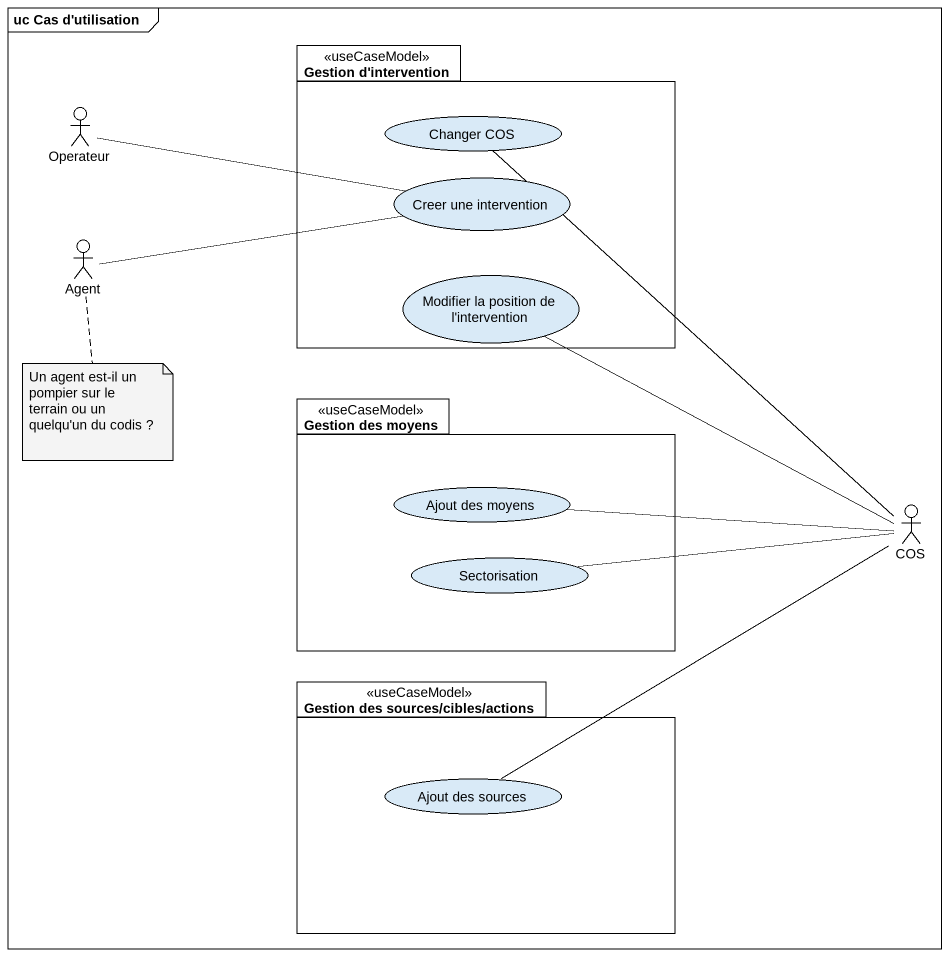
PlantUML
@startuml
mainframe uc Cas d'utilisation
package "Gestion d'intervention" as Gestion_d_intervention <<useCaseModel>> {
  usecase "Changer COS" as Changer_COS
  usecase "Creer une intervention" as Creer_une_intervention
  usecase "Modifier la position de l'intervention" as Modifier_la_position_de_l
}
actor Operateur
actor "Agent" as Agent_
package "Gestion des moyens" as Gestion_des_moyens <<useCaseModel>> {
  usecase "Ajout des moyens" as Ajout_des_moyens
  usecase Sectorisation
}
actor COS
package "Gestion des sources/cibles/actions" as Gestion_des_sources_cibles <<useCaseModel>> {
  usecase "Ajout des sources" as Ajout_des_sources
}
Operateur -right- Creer_une_intervention
Agent_ -right- Creer_une_intervention
COS -up- Changer_COS
COS -left- Modifier_la_position_de_l
COS -left- Ajout_des_moyens
COS -left- Sectorisation
COS -- Ajout_des_sources
note bottom of Agent_ : Un agent est-il un pompier sur le terrain ou un quelqu'un du codis ?
@enduml
